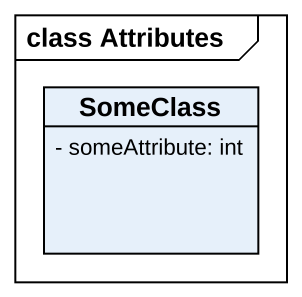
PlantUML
@startuml
mainframe class Attributes
hide circle
hide empty members
skinparam classAttributeIconSize 0
class SomeClass {
  - someAttribute: int
}
@enduml
